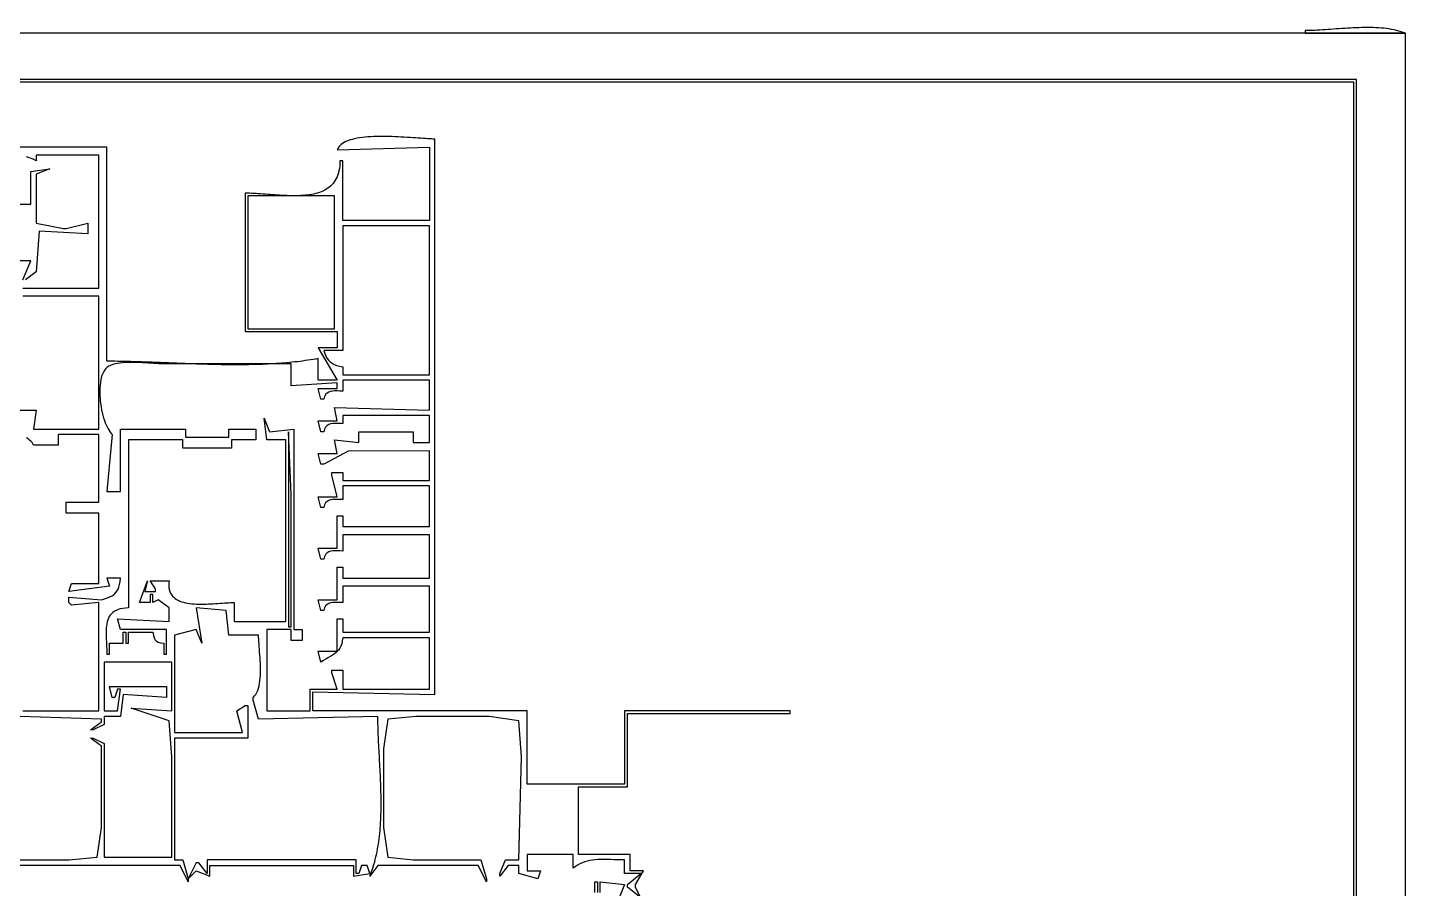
# Model space of a CAD drawing. Header units: metres. Extents: x 0 to 1224, y 0 to 793.
# Drawn here: x 716 to 1224, y 476 to 793 of the extents above; entities that cross this region are included whole.
import ezdxf

# ---------------------------------------------------------------- set-up
doc = ezdxf.new("R2010")
doc.units = ezdxf.units.M

msp = doc.modelspace()

# ---------------------------------------------------------------- linework, layer by layer
for points in [[(1187, 792), (1187, 791), (1224, 791), (1223.2126, 791.3097), (1222.3986, 791.5906), (1221.5593, 791.8437), (1220.6961, 792.0702), (1219.8104, 792.2712), (1218.9035, 792.4479), (1217.9768, 792.6013), (1217.0318, 792.7326), (1216.0697, 792.843), (1215.0921, 792.9335), (1214.1002, 793.0053), (1213.0955, 793.0595), (1212.0793, 793.0973), (1211.053, 793.1197), (1210.0181, 793.128), (1208.9758, 793.1232), (1207.9277, 793.1064), (1206.8749, 793.0789), (1205.8191, 793.0417), (1204.7614, 792.9959), (1203.7034, 792.9428), (1202.6464, 792.8833), (1201.5918, 792.8187), (1200.5409, 792.7501), (1199.4952, 792.6786), (1198.456, 792.6053), (1197.4248, 792.5314), (1196.4029, 792.458), (1195.3916, 792.3862), (1194.3924, 792.3172), (1193.4067, 792.2521), (1192.4359, 792.192), (1191.4812, 792.138), (1190.5442, 792.0913), (1189.6262, 792.053), (1188.7285, 792.0243), (1187.8527, 792.0062), (1187, 792)], [(0, 791), (0, 0), (1224, 0), (1224, 791), (0, 791)], [(36, 774), (36, 17), (1206, 17), (1206, 774), (36, 774)], [(37, 773), (37, 18), (1205, 18), (1205, 773), (37, 773)], [(943, 470), (940, 476), (940, 477), (943, 482), (938, 482), (938, 488), (919, 488), (919, 513), (937, 513), (937, 540), (997, 540), (997, 541), (936, 541), (936, 514), (900, 514), (900, 541), (821, 541), (821, 548), (866, 547), (866, 752), (865.4256, 752.0066), (864.789, 752.0256), (864.094, 752.0557), (863.344, 752.0955), (862.5427, 752.1436), (861.6938, 752.1987), (860.8007, 752.2594), (859.8672, 752.3244), (858.8969, 752.3923), (857.8933, 752.4617), (856.86, 752.5314), (855.8008, 752.5999), (854.7191, 752.6659), (853.6186, 752.728), (852.503, 752.785), (851.3758, 752.8353), (850.2406, 752.8778), (849.1011, 752.911), (847.9608, 752.9335), (846.8235, 752.9441), (845.6926, 752.9414), (844.5718, 752.9239), (843.4647, 752.8904), (842.375, 752.8395), (841.3062, 752.7699), (840.2619, 752.6801), (839.2458, 752.5689), (838.2615, 752.4349), (837.3125, 752.2766), (836.4026, 752.0929), (835.5352, 751.8823), (834.7141, 751.6435), (833.9428, 751.375), (833.225, 751.0757), (832.5642, 750.744), (831.9641, 750.3787), (831.4282, 749.9784), (830.9603, 749.5417), (830.5639, 749.0673), (830.2425, 748.5538), (830, 748), (864, 749), (864, 722), (832, 722), (832, 744), (831, 744), (830.9767, 743.0092), (830.909, 742.0684), (830.7981, 741.1761), (830.6452, 740.3313), (830.4514, 739.5328), (830.2178, 738.7793), (829.9457, 738.0696), (829.6363, 737.4026), (829.2906, 736.7769), (828.9099, 736.1915), (828.4953, 735.6452), (828.048, 735.1366), (827.5692, 734.6647), (827.0601, 734.2281), (826.5218, 733.8258), (825.9554, 733.4565), (825.3622, 733.119), (824.7433, 732.812), (824.1, 732.5345), (823.4333, 732.2852), (822.7444, 732.0628), (822.0345, 731.8663), (821.3048, 731.6943), (820.5565, 731.5457), (819.7907, 731.4193), (819.0085, 731.3139), (818.2112, 731.2282), (817.4, 731.1611), (816.5759, 731.1114), (815.7402, 731.0778), (814.8941, 731.0592), (814.0386, 731.0544), (813.175, 731.0621), (812.3045, 731.0812), (811.4282, 731.1104), (810.5473, 731.1485), (809.6629, 731.1944), (808.7763, 731.2468), (807.8886, 731.3046), (807.0009, 731.3665), (806.1145, 731.4313), (805.2305, 731.4979), (804.35, 731.565), (803.4743, 731.6314), (802.6046, 731.6959), (801.7419, 731.7573), (800.8875, 731.8145), (800.0425, 731.8661), (799.2081, 731.9111), (798.3855, 731.9482), (797.5758, 731.9761), (796.7802, 731.9938), (796, 732), (796, 681), (830, 681), (830, 675), (823, 675), (830, 663), (823, 663), (823, 671), (822.0483, 670.83), (821.0933, 670.6679), (820.1349, 670.5134), (819.1734, 670.3664), (818.2088, 670.2268), (817.2411, 670.0943), (816.2705, 669.9689), (815.2971, 669.8504), (814.3208, 669.7386), (813.3418, 669.6335), (812.3603, 669.5349), (811.3762, 669.4425), (810.3896, 669.3564), (809.4007, 669.2762), (808.4095, 669.202), (807.4161, 669.1335), (806.4205, 669.0705), (805.423, 669.0131), (804.4235, 668.9609), (803.4221, 668.9139), (802.419, 668.8718), (801.4141, 668.8347), (800.4076, 668.8022), (799.3996, 668.7744), (798.3902, 668.7509), (797.3794, 668.7317), (796.3673, 668.7167), (795.354, 668.7056), (794.3395, 668.6984), (793.3241, 668.6948), (792.3077, 668.6948), (791.2904, 668.6982), (790.2724, 668.7049), (789.2536, 668.7146), (788.2343, 668.7273), (787.2144, 668.7429), (786.194, 668.7611), (785.1733, 668.7818), (784.1523, 668.8049), (783.1311, 668.8302), (782.1098, 668.8576), (781.0884, 668.8869), (780.0671, 668.9181), (779.0459, 668.9509), (778.025, 668.9851), (777.0043, 669.0208), (775.984, 669.0576), (774.9642, 669.0955), (773.945, 669.1343), (772.9263, 669.1739), (771.9084, 669.2141), (770.8913, 669.2547), (769.8751, 669.2957), (768.8598, 669.3369), (767.8456, 669.3781), (766.8325, 669.4192), (765.8207, 669.4601), (764.8101, 669.5005), (763.8009, 669.5404), (762.7932, 669.5796), (761.7871, 669.618), (760.7825, 669.6554), (759.7797, 669.6916), (758.7787, 669.7266), (757.7795, 669.7601), (756.7824, 669.7921), (755.7873, 669.8223), (754.7943, 669.8507), (753.8035, 669.8771), (752.815, 669.9013), (751.8289, 669.9233), (750.8453, 669.9427), (749.8642, 669.9596), (748.8858, 669.9737), (747.91, 669.985), (746.9371, 669.9932), (745.967, 669.9982), (745, 670), (745, 749), (662, 749)], [(714, 697), (742, 697), (742, 746), (719, 746), (719, 744), (718.1443, 744.416), (717.2643, 744.7879), (716.3622, 745.1169), (715.4399, 745.4041)], [(698, 728), (717, 728), (717, 740), (724, 741), (719, 739), (719, 721), (729, 719), (730, 719), (738, 721), (738, 717), (720, 718), (719, 703), (715, 700)], [(797, 731), (797, 682), (829, 682), (829, 731), (797, 731)], [(832, 720), (832, 674), (825, 674), (825.3656, 672.8854), (825.7795, 671.9139), (826.2514, 671.0748), (826.791, 670.3571), (827.4081, 669.7503), (828.1127, 669.2434), (828.9143, 668.8257), (829.8229, 668.4864), (830.8482, 668.2147), (832, 668), (832, 665), (864, 665), (864, 720), (832, 720)], [(714, 700), (717, 707), (698, 707)], [(710, 652), (719, 652), (718, 645), (742, 645), (742, 694), (714, 694)], [(747, 643), (745, 622), (750, 622), (750, 645), (774, 645), (774, 642), (790, 642), (790, 645), (800, 645), (800, 641), (791, 641), (791, 638), (773, 638), (773, 641), (753, 641), (753, 579), (751.8939, 578.9514), (750.8889, 578.835), (749.9803, 578.6535), (749.1635, 578.4097), (748.4338, 578.1064), (747.7866, 577.7464), (747.2172, 577.3325), (746.721, 576.8673), (746.2932, 576.3538), (745.9293, 575.7946), (745.6246, 575.1926), (745.3744, 574.5506), (745.174, 573.8712), (745.019, 573.1573), (744.9044, 572.4117), (744.8258, 571.6371), (744.7784, 570.8364), (744.7577, 570.0122), (744.7589, 569.1675), (744.7774, 568.3048), (744.8085, 567.4271), (744.8476, 566.5371), (744.89, 565.6376), (744.9311, 564.7314), (744.9663, 563.8212), (744.9908, 562.9098), (745, 562), (746, 562), (746, 566), (751, 566), (751, 570), (752, 570), (752, 566), (753, 566), (753, 570), (762, 570), (762.2213, 568.8496), (762.4825, 567.9316), (762.8296, 567.2223), (763.3088, 566.6982), (763.9662, 566.3356), (764.8479, 566.1107), (766, 566), (766, 562), (767, 562), (767, 571), (750, 571), (749, 575), (768, 574), (768, 579), (764, 582), (762, 581), (762, 584), (761, 584), (761, 581), (757, 581), (760, 589), (759, 585), (763, 585), (763, 586), (761, 589), (768, 589), (767.9013, 588.0921), (767.8813, 587.2478), (767.9366, 586.4649), (768.064, 585.7414), (768.2603, 585.0749), (768.5222, 584.4634), (768.8463, 583.9047), (769.2295, 583.3966), (769.6685, 582.937), (770.16, 582.5238), (770.7008, 582.1547), (771.2876, 581.8276), (771.9171, 581.5404), (772.586, 581.2909), (773.2912, 581.0769), (774.0294, 580.8962), (774.7972, 580.7469), (775.5914, 580.6265), (776.4088, 580.5331), (777.2461, 580.4644), (778.1, 580.4183), (778.9673, 580.3927), (779.8447, 580.3853), (780.7289, 580.394), (781.6168, 580.4167), (782.5049, 580.4512), (783.3901, 580.4953), (784.2691, 580.5469), (785.1386, 580.6039), (785.9954, 580.664), (786.8362, 580.7251), (787.6578, 580.7851), (788.4568, 580.8417), (789.2301, 580.8929), (789.9743, 580.9365), (790.6861, 580.9703), (791.3625, 580.9922), (792, 581), (792, 574), (811, 574), (811, 641), (804, 641), (803, 649), (805, 644), (814, 645), (814, 571), (817, 571), (817, 567), (813, 567), (813, 571), (804, 571), (804, 541), (820, 541), (820, 549), (830, 549), (828, 555), (828, 556), (832, 556), (832, 549), (864, 549), (864, 568), (832, 568), (831.8592, 566.8041), (831.6358, 565.7732), (831.3338, 564.8872), (830.9574, 564.1262), (830.5105, 563.4702), (829.9975, 562.8993), (829.4222, 562.3935), (828.7889, 561.9329), (828.1017, 561.4975), (827.3646, 561.0673), (826.5818, 560.6224), (825.7573, 560.1429), (824.8953, 559.6087), (824, 559), (823, 563), (830, 563), (830, 575), (832, 575), (832, 570), (864, 570), (864, 587), (832, 587), (832, 581), (831.0083, 581.0163), (830.0571, 581.0447), (829.1555, 581.0542), (828.3126, 581.0141), (827.5375, 580.8933), (826.8395, 580.6611), (826.2275, 580.2866), (825.7109, 579.7388), (825.2986, 578.9869), (825, 578), (824, 578), (823, 582), (830, 582), (830, 594), (832, 594), (832, 590), (864, 590), (864, 606), (832, 606), (832, 600), (831.0083, 600.0163), (830.0571, 600.0447), (829.1555, 600.0543), (828.3126, 600.0141), (827.5375, 599.8934), (826.8395, 599.6612), (826.2275, 599.2867), (825.7109, 598.7389), (825.2986, 597.9869), (825, 597), (824, 597), (823, 601), (830, 601), (830, 613), (832, 613), (832, 609), (864, 609), (864, 624), (832, 624), (832, 619), (831.0083, 619.0163), (830.0571, 619.0447), (829.1555, 619.0542), (828.3126, 619.0141), (827.5375, 618.8934), (826.8395, 618.6612), (826.2275, 618.2866), (825.7109, 617.7388), (825.2986, 616.9869), (825, 616), (824, 616), (823, 620), (830, 620), (828, 628), (828, 629), (832, 629), (832, 626), (864, 626), (864, 637), (834.0833, 636.8889), (825, 632), (824, 632), (823, 636), (830, 636), (829, 641), (838, 640), (838, 644), (858, 644), (858, 640), (864, 640), (864, 650), (832, 650), (832, 647), (831.0083, 647.0163), (830.0571, 647.0447), (829.1555, 647.0542), (828.3126, 647.0141), (827.5375, 646.8934), (826.8395, 646.6612), (826.2275, 646.2866), (825.7109, 645.7388), (825.2986, 644.9869), (825, 644), (824, 644), (823, 648), (830, 648), (829, 653), (864, 652), (864, 663), (832, 663), (832, 659), (831.0083, 659.0163), (830.0571, 659.0447), (829.1555, 659.0543), (828.3126, 659.0141), (827.5375, 658.8934), (826.8395, 658.6612), (826.2275, 658.2867), (825.7109, 657.7389), (825.2986, 656.9869), (825, 656), (824, 656), (823, 660), (830, 660), (830, 662), (813, 661), (813, 669), (767, 669), (766.1157, 669.0105), (765.197, 669.04), (764.2475, 669.0847), (763.2713, 669.1412), (762.2722, 669.2059), (761.254, 669.2754), (760.2208, 669.346), (759.1763, 669.4144), (758.1245, 669.4768), (757.0692, 669.5299), (756.0143, 669.5701), (754.9637, 669.5938), (753.9214, 669.5976), (752.8911, 669.5779), (751.8768, 669.5312), (750.8823, 669.4539), (749.9116, 669.3426), (748.9686, 669.1937), (748.057, 669.0036), (747.1809, 668.7689), (746.3441, 668.4861), (745.7372, 668.1983), (745.1867, 667.8191), (744.691, 667.3543), (744.2485, 666.8098), (743.8575, 666.1913), (743.5165, 665.5048), (743.224, 664.7562), (742.9783, 663.9513), (742.7778, 663.0959), (742.6209, 662.196), (742.5062, 661.2574), (742.4319, 660.286), (742.3964, 659.2877), (742.3983, 658.2682), (742.4359, 657.2335), (742.5076, 656.1895), (742.6119, 655.142), (742.7471, 654.0969), (742.9116, 653.06), (743.1039, 652.0372), (743.3224, 651.0344), (743.5655, 650.0574), (743.8316, 649.1122), (744.1192, 648.2045), (744.4265, 647.3403), (744.7521, 646.5254), (745.0944, 645.7656), (745.4517, 645.0669), (745.8225, 644.4352), (746.2052, 643.8762), (746.5982, 643.3958), (747, 643)], [(714, 541), (742, 541), (742, 581), (732, 580), (731, 581), (731, 583), (743, 582), (744.1775, 582.3456), (745.2261, 582.7021), (746.1518, 583.0837), (746.9612, 583.5047), (747.6604, 583.9793), (748.2557, 584.5218), (748.7535, 585.1464), (749.1601, 585.8674), (749.4817, 586.699), (749.7247, 587.6555), (749.8953, 588.751), (750, 590), (745, 590), (746, 587), (731, 585), (732, 588), (742, 588), (742, 614), (730, 614), (730, 618), (742, 618), (742, 643), (727, 643), (727, 639), (718, 639), (717.7641, 639.5255), (717.4401, 640.0211), (717.0331, 640.4866), (716.5484, 640.922), (715.991, 641.3275), (715.3663, 641.7029)], [(812, 644), (812, 572), (813, 572), (813, 621), (812, 644)], [(942, 472), (937, 476), (937, 477), (942, 481), (936, 481), (936, 486), (935.0038, 486.009), (934.0041, 486.0328), (933.0022, 486.0661), (931.9995, 486.1035), (930.9974, 486.14), (929.9973, 486.1701), (929.0007, 486.1888), (928.0089, 486.1907), (927.0234, 486.1706), (926.0456, 486.1233), (925.0768, 486.0436), (924.1186, 485.9261), (923.1722, 485.7657), (922.2392, 485.557), (921.3209, 485.295), (920.4188, 484.9743), (919.5342, 484.5897), (918.6686, 484.1359), (917.8234, 483.6077), (917, 483), (917, 488), (900, 488), (900, 482), (905, 482), (904, 479), (897, 481), (897, 484), (893, 484), (890, 480), (890, 481), (892, 486), (897, 486), (898, 524), (896.9722, 537.3966), (886, 539), (859, 539), (848.6034, 537.9722), (847, 527), (847, 498), (848.6034, 487.0278), (858, 486), (883, 486), (885, 479), (885, 478), (882, 484), (845, 484), (842, 480), (842.3446, 480.8533), (842.671, 481.7178), (842.9798, 482.5931), (843.2712, 483.4789), (843.5457, 484.3747), (843.8037, 485.2803), (844.0457, 486.1952), (844.272, 487.1193), (844.4831, 488.052), (844.6795, 488.9931), (844.8615, 489.9422), (845.0296, 490.8989), (845.1841, 491.8629), (845.3256, 492.8339), (845.4544, 493.8116), (845.5709, 494.7955), (845.6756, 495.7852), (845.769, 496.7806), (845.8513, 497.7812), (845.9231, 498.7866), (845.9848, 499.7966), (846.0367, 500.8108), (846.0794, 501.8287), (846.1133, 502.8502), (846.1386, 503.8748), (846.156, 504.9021), (846.1658, 505.9319), (846.1684, 506.9638), (846.1643, 507.9974), (846.1539, 509.0324), (846.1375, 510.0684), (846.1157, 511.1052), (846.0888, 512.1422), (846.0573, 513.1793), (846.0216, 514.216), (845.9822, 515.252), (845.9393, 516.287), (845.8935, 517.3205), (845.8452, 518.3523), (845.7949, 519.3821), (845.7428, 520.4093), (845.6895, 521.4338), (845.6354, 522.4551), (845.5809, 523.473), (845.5264, 524.487), (845.4724, 525.4968), (845.4192, 526.5021), (845.3674, 527.5025), (845.3172, 528.4977), (845.2692, 529.4873), (845.2237, 530.471), (845.1813, 531.4484), (845.1422, 532.4192), (845.107, 533.383), (845.0761, 534.3395), (845.0498, 535.2883), (845.0286, 536.2291), (845.013, 537.1616), (845.0033, 538.0853), (845, 539), (801, 538), (799, 545), (799, 546), (799.5026, 546.5121), (799.9423, 547.1088), (800.3229, 547.7834), (800.6478, 548.5293), (800.9207, 549.34), (801.1451, 550.2088), (801.3248, 551.1292), (801.4632, 552.0945), (801.564, 553.0982), (801.6308, 554.1338), (801.6671, 555.1945), (801.6767, 556.2738), (801.663, 557.3652), (801.6298, 558.4619), (801.5805, 559.5575), (801.5188, 560.6454), (801.4483, 561.7189), (801.3727, 562.7715), (801.2954, 563.7966), (801.2201, 564.7875), (801.1505, 565.7378), (801.09, 566.6407), (801.0424, 567.4898), (801.0112, 568.2784), (801, 569), (790, 569), (789, 578), (778, 579), (780, 566), (778, 571), (770, 569), (770, 533), (795, 533), (793, 541), (796, 543), (797, 543), (797, 531), (770, 531), (770, 486), (773, 486), (775, 479), (775, 478), (772, 484), (704, 484)], [(703, 486), (731, 486), (741.3966, 487.0278), (743, 498), (743, 528), (739, 531), (740, 531), (744, 529), (744, 487), (769, 487), (769, 524), (767.9722, 537.3966), (754, 542), (769, 541), (769, 559), (744, 559), (744, 541), (749, 541), (750, 549), (749, 549), (748, 546), (747, 546), (746, 550), (767, 550), (767, 546), (751, 547), (750, 539), (744, 539), (744, 536), (740, 534), (739, 534), (743, 537), (743, 538), (713, 539)], [(782, 486), (782, 481), (779, 485), (778, 485), (775, 479), (778, 482), (783, 480), (783, 484), (836, 484), (836, 480), (842, 481), (841, 484), (839, 484), (838, 481), (837, 481), (837, 486), (782, 486)], [(925, 474), (925, 478), (926, 478), (926, 474)], [(927, 474), (927, 478), (936, 477), (934, 472)]]:
    msp.add_lwpolyline(points)

doc.saveas('drawing.dxf')
